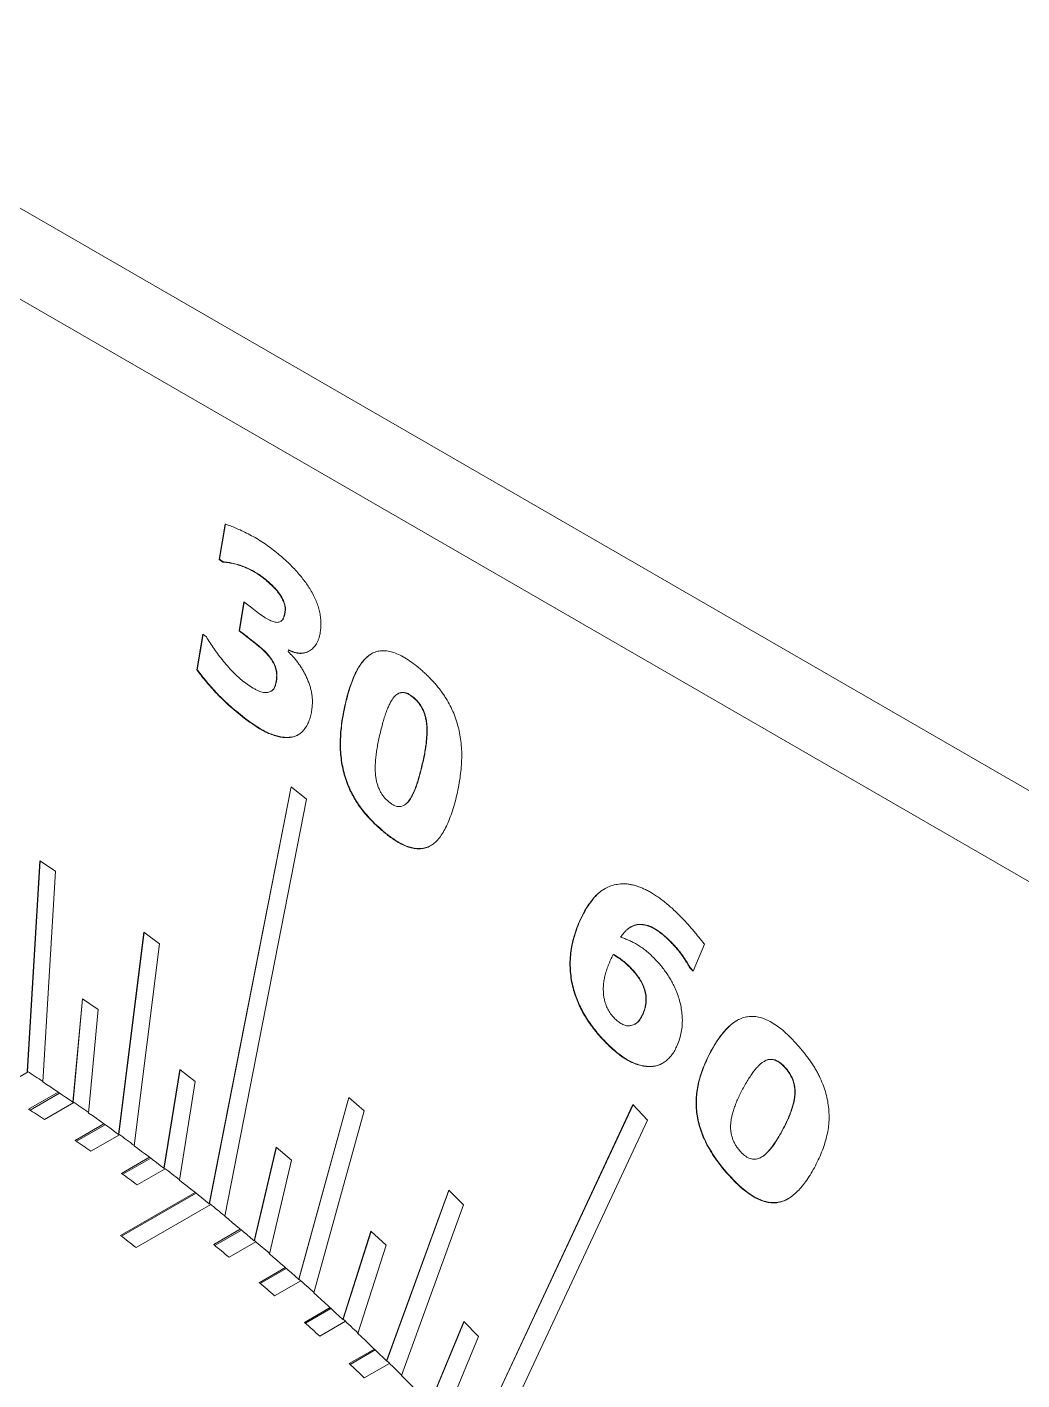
# Model space of a CAD drawing. Header units: inches. Extents: x 0.1 to 10.9, y 0 to 8.5.
# Drawn here: x 9.4786 to 9.8128, y 7.3374 to 7.7921 of the extents above; entities that cross this region are included whole.
import ezdxf

# ---------------------------------------------------------------- set-up
doc = ezdxf.new("R2010")
doc.units = ezdxf.units.IN
doc.header["$MEASUREMENT"] = 0

msp = doc.modelspace()

# ---------------------------------------------------------------- linework, layer by layer
at = {"color": 7, "linetype": 'Continuous', "lineweight": 18}
for p, q in [((9.07121, 7.96501), (9.82958, 7.52721)), ((9.07121, 7.93439), (9.82958, 7.49659)), ((9.54318, 7.61316), (9.5451, 7.62501)), ((9.54329, 7.61322), (9.54521, 7.62507)), ((9.54329, 7.61322), (9.54318, 7.61316)), ((9.54431, 7.61229), (9.54318, 7.61316)), ((9.54442, 7.61235), (9.54329, 7.61322)), ((9.54442, 7.61235), (9.54431, 7.61229)), ((9.55802, 7.607), (9.55792, 7.60694)), ((9.56349, 7.60153), (9.56338, 7.60147)), ((9.54987, 7.58911), (9.55145, 7.59887)), ((9.54998, 7.58917), (9.55153, 7.5988)), ((9.55145, 7.59887), (9.55406, 7.59684)), ((9.56529, 7.59533), (9.56519, 7.59527)), ((9.56379, 7.59231), (9.56392, 7.59239)), ((9.53568, 7.57603), (9.53762, 7.58803)), ((9.53579, 7.57609), (9.53771, 7.58796)), ((9.53762, 7.58803), (9.53883, 7.58709)), ((9.54998, 7.58917), (9.54987, 7.58911)), ((9.55239, 7.58716), (9.54987, 7.58911)), ((9.5525, 7.58722), (9.54998, 7.58917)), ((9.5525, 7.58722), (9.55239, 7.58716)), ((9.56643, 7.58267), (9.56635, 7.58216)), ((9.56654, 7.58273), (9.56643, 7.58267)), ((9.55996, 7.58064), (9.55986, 7.58058)), ((9.53579, 7.57609), (9.53568, 7.57603)), ((9.56242, 7.5725), (9.56231, 7.57244)), ((9.56054, 7.56883), (9.56067, 7.56891)), ((9.60325, 7.56805), (9.60311, 7.56797)), ((9.58573, 7.56527), (9.58563, 7.56521)), ((9.60854, 7.56671), (9.60843, 7.56665)), ((9.55165, 7.55991), (9.55154, 7.55985)), ((9.56699, 7.55339), (9.56689, 7.55333)), ((9.58509, 7.54151), (9.58499, 7.54145)), ((9.61122, 7.54337), (9.61112, 7.54331)), ((9.53978, 7.39659), (9.56727, 7.53675)), ((9.53989, 7.39665), (9.56735, 7.53669)), ((9.56727, 7.53675), (9.57247, 7.53253)), ((9.54498, 7.39237), (9.57247, 7.53253)), ((9.60526, 7.53052), (9.60539, 7.5306)), ((9.59777, 7.52225), (9.59766, 7.52219)), ((9.47859, 7.44101), (9.48285, 7.51188)), ((9.4787, 7.44107), (9.48295, 7.51182)), ((9.48285, 7.51188), (9.48814, 7.50842)), ((9.48389, 7.43754), (9.48814, 7.50842)), ((9.66401, 7.49084), (9.6639, 7.49078)), ((9.50932, 7.4199), (9.51781, 7.48784)), ((9.50943, 7.41996), (9.5179, 7.48778)), ((9.51781, 7.48784), (9.52307, 7.48399)), ((9.6814, 7.48961), (9.68127, 7.48954)), ((9.51458, 7.41605), (9.52307, 7.48399)), ((9.69507, 7.48447), (9.69497, 7.48441)), ((9.70614, 7.48379), (9.70233, 7.47478)), ((9.67555, 7.48041), (9.67545, 7.48035)), ((9.6812, 7.47612), (9.68109, 7.47606)), ((9.70134, 7.47598), (9.70123, 7.47592)), ((9.70233, 7.47478), (9.70123, 7.47592)), ((9.70238, 7.4749), (9.70134, 7.47598)), ((9.6623, 7.46848), (9.66219, 7.46842)), ((9.68594, 7.4691), (9.68583, 7.46904)), ((9.49398, 7.43074), (9.49717, 7.46548)), ((9.49409, 7.4308), (9.49727, 7.46542)), ((9.49717, 7.46548), (9.50245, 7.46183)), ((9.49926, 7.42708), (9.50245, 7.46183)), ((9.6857, 7.46078), (9.68559, 7.46072)), ((9.68278, 7.45696), (9.68291, 7.45703)), ((9.67289, 7.45104), (9.67278, 7.45097)), ((9.70845, 7.44791), (9.70834, 7.44785)), ((9.7263, 7.44449), (9.72617, 7.44441)), ((9.47895, 7.44091), (9.46874, 7.43501)), ((9.4787, 7.44107), (9.47859, 7.44101)), ((9.52459, 7.40852), (9.52989, 7.44172)), ((9.5247, 7.40858), (9.52998, 7.44165)), ((9.52989, 7.44172), (9.53512, 7.43768)), ((9.68747, 7.44273), (9.68736, 7.44267)), ((9.7334, 7.4423), (9.7333, 7.44223)), ((9.52982, 7.40448), (9.53512, 7.43768)), ((9.47912, 7.42839), (9.48902, 7.43411)), ((9.47958, 7.42809), (9.48948, 7.4338)), ((9.49409, 7.4308), (9.49398, 7.43074)), ((9.56984, 7.37116), (9.58667, 7.43233)), ((9.56995, 7.37122), (9.58674, 7.43226)), ((9.58667, 7.43233), (9.59179, 7.42776)), ((9.49432, 7.43064), (9.48441, 7.42491)), ((9.57496, 7.36659), (9.59179, 7.42776)), ((9.62823, 7.31445), (9.68211, 7.42993)), ((9.62834, 7.31452), (9.68216, 7.42987)), ((9.68211, 7.42993), (9.68699, 7.42472)), ((9.70363, 7.42733), (9.70353, 7.42727)), ((9.49476, 7.41789), (9.50439, 7.42345)), ((9.4952, 7.41759), (9.50482, 7.42315)), ((9.63311, 7.30924), (9.68699, 7.42472)), ((9.50968, 7.41978), (9.50004, 7.41421)), ((9.50943, 7.41996), (9.50932, 7.4199)), ((9.73228, 7.42107), (9.73217, 7.42101)), ((9.55487, 7.38413), (9.56226, 7.41564)), ((9.55498, 7.38419), (9.56234, 7.41557)), ((9.56226, 7.41564), (9.56742, 7.41124)), ((9.51036, 7.40679), (9.51973, 7.41221)), ((9.51076, 7.4065), (9.52013, 7.41191)), ((9.52501, 7.40834), (9.51561, 7.40291)), ((9.5247, 7.40858), (9.52459, 7.40852)), ((9.56003, 7.37973), (9.56742, 7.41124)), ((9.72523, 7.41219), (9.72536, 7.41227)), ((9.71406, 7.40665), (9.71395, 7.40659)), ((9.50997, 7.38593), (9.53502, 7.40039)), ((9.51034, 7.38564), (9.53539, 7.4001)), ((9.59937, 7.34374), (9.62027, 7.4011)), ((9.59948, 7.34381), (9.62033, 7.40104)), ((9.62027, 7.4011), (9.62527, 7.3962)), ((9.54028, 7.39633), (9.51519, 7.38185)), ((9.53989, 7.39665), (9.53978, 7.39659)), ((9.60438, 7.33884), (9.62527, 7.3962)), ((9.73045, 7.39699), (9.73035, 7.39693)), ((9.5413, 7.38286), (9.55024, 7.38802)), ((9.54164, 7.38258), (9.55058, 7.38774)), ((9.58468, 7.3577), (9.59412, 7.38736)), ((9.58479, 7.35776), (9.59419, 7.3873)), ((9.59412, 7.38736), (9.59919, 7.38262)), ((9.55547, 7.38378), (9.54649, 7.37859)), ((9.55498, 7.38419), (9.55487, 7.38413)), ((9.58975, 7.35296), (9.59919, 7.38262)), ((9.55662, 7.37005), (9.56537, 7.3751)), ((9.55693, 7.36978), (9.56568, 7.37483)), ((9.57056, 7.37068), (9.56177, 7.3656)), ((9.56995, 7.37122), (9.56984, 7.37116)), ((9.57181, 7.35671), (9.58038, 7.36166)), ((9.57209, 7.35645), (9.58067, 7.3614)), ((9.58553, 7.35706), (9.57691, 7.35208)), ((9.58479, 7.35776), (9.58468, 7.3577)), ((9.61389, 7.32933), (9.62535, 7.35702)), ((9.614, 7.32939), (9.6254, 7.35697)), ((9.62535, 7.35702), (9.63029, 7.35196)), ((9.61884, 7.32427), (9.63029, 7.35196)), ((9.58685, 7.34284), (9.59527, 7.3477)), ((9.58711, 7.34259), (9.59553, 7.34745)), ((9.60037, 7.34293), (9.59189, 7.33804)), ((9.59948, 7.34381), (9.59937, 7.34374))]:
    msp.add_line(p, q, dxfattribs=at)
for centre, radius, start, end in [((9.11022, 6.87243), 0.67759, 56.53134, 57.05615), ((9.10133, 6.85914), 0.69347, 55.51365, 56.51958), ((9.09252, 6.84617), 0.70926, 55.00605, 55.51549), ((9.11651, 6.87142), 0.66461, 56.38836, 56.93429), ((9.08326, 6.83308), 0.72518, 54.0187, 54.99509), ((9.09843, 6.84475), 0.69683, 54.80633, 55.33529), ((9.07411, 6.82035), 0.74097, 53.52524, 54.02042), ((9.06455, 6.80754), 0.75684, 52.56608, 53.51505), ((9.05512, 6.79511), 0.77256, 52.08572, 52.56767), ((9.07961, 6.81857), 0.72907, 53.27201, 53.78526), ((9.04533, 6.78265), 0.78829, 51.15269, 52.07624), ((9.0357, 6.77059), 0.80384, 50.68442, 51.15416), ((9.02575, 6.75854), 0.81935, 49.77558, 50.67564), ((9.0443, 6.78385), 0.76115, 51.78183, 52.28056), ((9.04038, 6.76828), 0.79286, 50.33238, 50.81772), ((9.016, 6.74692), 0.83463, 49.31845, 49.77694), ((9.00597, 6.73534), 0.84983, 48.43192, 49.31033), ((9.0203, 6.74446), 0.82402, 48.92042, 49.39344), ((8.99618, 6.72422), 0.86477, 47.98503, 48.43317), ((8.98615, 6.71317), 0.87957, 47.11905, 47.97754), ((9.00014, 6.7217), 0.85442, 47.54286, 48.0046), ((8.97638, 6.70257), 0.89411, 46.67567, 47.12019), ((8.96647, 6.69214), 0.90838, 45.83439, 46.67464), ((8.98009, 6.70013), 0.88388, 46.19678, 46.6482), ((8.95682, 6.68213), 0.9224, 45.40006, 45.83544), ((8.94709, 6.67233), 0.93609, 44.57554, 45.39912)]:
    msp.add_arc(centre, radius, start, end, dxfattribs=at)
for points, knots in [([(9.5451, 7.62501), (9.54559, 7.62487), (9.54663, 7.62455), (9.54834, 7.62388), (9.55026, 7.62304), (9.55237, 7.62202), (9.5546, 7.62086), (9.55686, 7.61948), (9.55911, 7.61799), (9.56059, 7.61687), (9.56134, 7.6163)], [0, 0, 0, 0, 0.092124, 0.197477, 0.315714, 0.447669, 0.58635, 0.724306, 0.862016, 1, 1, 1, 1]), ([(9.56134, 7.6163), (9.56204, 7.61575), (9.5634, 7.61469), (9.56534, 7.61297), (9.56714, 7.61128), (9.56878, 7.60956), (9.57027, 7.60787), (9.5716, 7.6062), (9.57278, 7.60458), (9.57347, 7.60347), (9.5738, 7.60293)], [0, 0, 0, 0, 0.155461, 0.301278, 0.438322, 0.56668, 0.687129, 0.798612, 0.903179, 1, 1, 1, 1]), ([(9.55792, 7.60694), (9.55742, 7.60731), (9.55641, 7.60806), (9.55482, 7.60902), (9.55315, 7.6099), (9.55142, 7.61065), (9.54964, 7.61129), (9.54785, 7.61179), (9.54607, 7.61213), (9.5449, 7.61224), (9.54431, 7.61229)], [0, 0, 0, 0, 0.107458, 0.220229, 0.339815, 0.466192, 0.596171, 0.728116, 0.86284, 1, 1, 1, 1]), ([(9.55802, 7.607), (9.55753, 7.60737), (9.55651, 7.60812), (9.55493, 7.60908), (9.55326, 7.60996), (9.55152, 7.61071), (9.54974, 7.61135), (9.54796, 7.61185), (9.54617, 7.6122), (9.54501, 7.6123), (9.54442, 7.61235)], [0, 0, 0, 0, 0.107458, 0.220229, 0.339815, 0.466192, 0.596171, 0.728116, 0.86284, 1, 1, 1, 1]), ([(9.56338, 7.60147), (9.56298, 7.60201), (9.56214, 7.60314), (9.5607, 7.60455), (9.55928, 7.60584), (9.55835, 7.6066), (9.55792, 7.60694)], [0, 0, 0, 0, 0.244748, 0.513095, 0.776923, 1, 1, 1, 1]), ([(9.56349, 7.60153), (9.56309, 7.60207), (9.56225, 7.6032), (9.5608, 7.60461), (9.55939, 7.6059), (9.55845, 7.60666), (9.55802, 7.607)], [0, 0, 0, 0, 0.244748, 0.513095, 0.776923, 1, 1, 1, 1]), ([(9.56519, 7.59527), (9.56522, 7.59554), (9.56529, 7.59606), (9.56528, 7.59687), (9.56516, 7.59768), (9.56485, 7.59873), (9.5643, 7.60004), (9.56369, 7.60099), (9.56338, 7.60147)], [0, 0, 0, 0, 0.148958, 0.284683, 0.410499, 0.529634, 0.762894, 1, 1, 1, 1]), ([(9.56529, 7.59533), (9.56533, 7.5956), (9.56539, 7.59612), (9.56539, 7.59693), (9.56526, 7.59774), (9.56496, 7.59879), (9.56441, 7.6001), (9.5638, 7.60105), (9.56349, 7.60153)], [0, 0, 0, 0, 0.148958, 0.284683, 0.410499, 0.529634, 0.762894, 1, 1, 1, 1]), ([(9.5738, 7.60293), (9.57415, 7.60232), (9.57484, 7.60111), (9.57571, 7.59926), (9.57638, 7.59744), (9.57688, 7.59565), (9.57721, 7.59387), (9.57735, 7.59211), (9.57733, 7.59036), (9.57719, 7.58925), (9.57711, 7.58868)], [0, 0, 0, 0, 0.12878, 0.251797, 0.371371, 0.489433, 0.609262, 0.732739, 0.862761, 1, 1, 1, 1]), ([(9.55406, 7.59684), (9.55482, 7.59626), (9.55624, 7.59518), (9.55797, 7.59395), (9.55923, 7.59316), (9.56008, 7.5927), (9.56088, 7.59236), (9.56138, 7.59222), (9.56162, 7.59215)], [0, 0, 0, 0, 0.301864, 0.565976, 0.685695, 0.797168, 0.902589, 1, 1, 1, 1]), ([(9.56162, 7.59215), (9.56185, 7.5921), (9.56231, 7.592), (9.56294, 7.592), (9.56348, 7.59215), (9.56397, 7.59239), (9.5644, 7.59281), (9.56472, 7.59346), (9.56501, 7.59427), (9.56512, 7.59493), (9.56519, 7.59527)], [0, 0, 0, 0, 0.119728, 0.234641, 0.342576, 0.449197, 0.561919, 0.68911, 0.835371, 1, 1, 1, 1]), ([(9.56388, 7.59241), (9.56409, 7.59255), (9.5646, 7.59289), (9.56502, 7.59397), (9.5652, 7.59488), (9.56529, 7.59533)], [0, 0, 0, 0, 0.249274, 0.624586, 1, 1, 1, 1]), ([(9.53883, 7.58709), (9.53923, 7.58642), (9.54007, 7.58505), (9.54145, 7.58301), (9.54298, 7.58095), (9.5446, 7.57887), (9.54628, 7.57691), (9.54793, 7.57512), (9.54954, 7.57358), (9.5506, 7.5727), (9.55112, 7.57228)], [0, 0, 0, 0, 0.117467, 0.24042, 0.370027, 0.506558, 0.642355, 0.769061, 0.888264, 1, 1, 1, 1]), ([(9.55986, 7.58058), (9.55961, 7.58088), (9.5591, 7.5815), (9.55825, 7.58235), (9.55732, 7.58322), (9.55599, 7.58431), (9.55434, 7.58564), (9.55302, 7.58666), (9.55239, 7.58716)], [0, 0, 0, 0, 0.109429, 0.225409, 0.349841, 0.484296, 0.751529, 1, 1, 1, 1]), ([(9.55996, 7.58064), (9.55972, 7.58094), (9.5592, 7.58156), (9.55835, 7.58241), (9.55743, 7.58328), (9.55609, 7.58438), (9.55444, 7.5857), (9.55313, 7.58672), (9.5525, 7.58722)], [0, 0, 0, 0, 0.109429, 0.225409, 0.349841, 0.484296, 0.751529, 1, 1, 1, 1]), ([(9.57711, 7.58868), (9.57704, 7.58831), (9.57691, 7.58758), (9.57662, 7.58657), (9.57627, 7.58565), (9.57583, 7.58482), (9.57534, 7.58407), (9.57477, 7.58342), (9.57414, 7.58284), (9.57344, 7.58237), (9.57269, 7.582), (9.5719, 7.58173), (9.57108, 7.58159), (9.57021, 7.58157), (9.56932, 7.58166), (9.56839, 7.58187), (9.56742, 7.58221), (9.56677, 7.58252), (9.56643, 7.58267)], [0, 0, 0, 0, 0.066837, 0.131449, 0.195604, 0.259091, 0.32202, 0.385093, 0.448339, 0.512536, 0.576258, 0.638084, 0.699007, 0.758122, 0.817679, 0.877937, 0.938038, 1, 1, 1, 1]), ([(9.56635, 7.58216), (9.56688, 7.58162), (9.56798, 7.58051), (9.56928, 7.57889), (9.57032, 7.57746), (9.57105, 7.5763), (9.57175, 7.57509), (9.57216, 7.57425), (9.57236, 7.57382)], [0, 0, 0, 0, 0.22656, 0.473538, 0.602768, 0.732503, 0.864845, 1, 1, 1, 1]), ([(9.57348, 7.58248), (9.57331, 7.58237), (9.57275, 7.58197), (9.57159, 7.58167), (9.57001, 7.58161), (9.56831, 7.58193), (9.56713, 7.58246), (9.56654, 7.58273)], [0, 0, 0, 0, 0.092336, 0.319262, 0.546165, 0.773036, 1, 1, 1, 1]), ([(9.58563, 7.56521), (9.5859, 7.56629), (9.58644, 7.56838), (9.58738, 7.57126), (9.58837, 7.57383), (9.58946, 7.57605), (9.59061, 7.57798), (9.59191, 7.57954), (9.59327, 7.58083), (9.5943, 7.58142), (9.59481, 7.58171)], [0, 0, 0, 0, 0.15669, 0.302506, 0.43871, 0.56478, 0.68278, 0.794121, 0.899559, 1, 1, 1, 1]), ([(9.58573, 7.56527), (9.58607, 7.56656), (9.58673, 7.56913), (9.58799, 7.57276), (9.58931, 7.57566), (9.59061, 7.57788), (9.59187, 7.57943), (9.5931, 7.58068), (9.59402, 7.58122), (9.5944, 7.58145)], [0, 0, 0, 0, 0.193452, 0.386913, 0.580331, 0.694347, 0.808334, 0.922359, 1, 1, 1, 1]), ([(9.59481, 7.58171), (9.59532, 7.58193), (9.59634, 7.58236), (9.59808, 7.58254), (9.5999, 7.58241), (9.60186, 7.58188), (9.60392, 7.58103), (9.6061, 7.57977), (9.60841, 7.57819), (9.60996, 7.5769), (9.61076, 7.57623)], [0, 0, 0, 0, 0.1201, 0.237386, 0.353664, 0.471246, 0.592644, 0.720301, 0.855357, 1, 1, 1, 1]), ([(9.56231, 7.57244), (9.56236, 7.57282), (9.56246, 7.57354), (9.56246, 7.57467), (9.5623, 7.57577), (9.56201, 7.57682), (9.56161, 7.57783), (9.56111, 7.57879), (9.56053, 7.57972), (9.56008, 7.58029), (9.55986, 7.58058)], [0, 0, 0, 0, 0.158278, 0.30007, 0.428538, 0.545602, 0.658987, 0.771658, 0.88416, 1, 1, 1, 1]), ([(9.56242, 7.5725), (9.56247, 7.57288), (9.56257, 7.5736), (9.56256, 7.57474), (9.56241, 7.57583), (9.56212, 7.57688), (9.56171, 7.57789), (9.56122, 7.57885), (9.56063, 7.57978), (9.56019, 7.58035), (9.55996, 7.58064)], [0, 0, 0, 0, 0.158278, 0.30007, 0.428538, 0.545602, 0.658987, 0.771658, 0.88416, 1, 1, 1, 1]), ([(9.61076, 7.57623), (9.61118, 7.57586), (9.61201, 7.57514), (9.6132, 7.57402), (9.61433, 7.57287), (9.61539, 7.57173), (9.61639, 7.57057), (9.61732, 7.5694), (9.61819, 7.56822), (9.61925, 7.56664), (9.62044, 7.56461), (9.62168, 7.56209), (9.6227, 7.55948), (9.62319, 7.55773), (9.62344, 7.55685)], [0, 0, 0, 0, 0.075707, 0.148583, 0.218433, 0.28559, 0.350473, 0.413308, 0.473839, 0.532865, 0.648398, 0.763403, 0.87977, 1, 1, 1, 1]), ([(9.55154, 7.55985), (9.55063, 7.56057), (9.54886, 7.56196), (9.54635, 7.56414), (9.54405, 7.56627), (9.54198, 7.56841), (9.54012, 7.57046), (9.53846, 7.57242), (9.53698, 7.57424), (9.5361, 7.57545), (9.53568, 7.57603)], [0, 0, 0, 0, 0.162856, 0.31361, 0.454039, 0.583567, 0.70277, 0.811781, 0.910831, 1, 1, 1, 1]), ([(9.55165, 7.55991), (9.55073, 7.56063), (9.54897, 7.56202), (9.54645, 7.5642), (9.54415, 7.56633), (9.54209, 7.56847), (9.54023, 7.57052), (9.53857, 7.57248), (9.53709, 7.5743), (9.53621, 7.57551), (9.53579, 7.57609)], [0, 0, 0, 0, 0.162856, 0.31361, 0.454039, 0.583567, 0.70277, 0.811781, 0.910831, 1, 1, 1, 1]), ([(9.55112, 7.57228), (9.55175, 7.57181), (9.55306, 7.57085), (9.55472, 7.56979), (9.55609, 7.56904), (9.55708, 7.56866), (9.55801, 7.56841), (9.55857, 7.5684), (9.55885, 7.56839)], [0, 0, 0, 0, 0.241456, 0.5027721, 0.6346996, 0.7614454, 0.881975, 1, 1, 1, 1]), ([(9.55885, 7.56839), (9.55926, 7.56844), (9.56007, 7.56853), (9.56093, 7.56904), (9.56149, 7.56969), (9.56182, 7.57042), (9.56213, 7.57133), (9.56225, 7.57205), (9.56231, 7.57244)], [0, 0, 0, 0, 0.2185482, 0.43259, 0.5494168, 0.6806477, 0.8300751, 1, 1, 1, 1]), ([(9.56064, 7.56893), (9.56072, 7.56897), (9.56112, 7.56914), (9.56167, 7.56981), (9.56215, 7.57102), (9.56233, 7.57201), (9.56242, 7.5725)], [0, 0, 0, 0, 0.077168, 0.351988, 0.676027, 1, 1, 1, 1]), ([(9.57236, 7.57382), (9.57256, 7.57337), (9.57295, 7.57247), (9.57346, 7.5711), (9.57387, 7.56973), (9.5742, 7.56833), (9.57442, 7.56689), (9.57448, 7.56538), (9.57442, 7.56379), (9.57427, 7.56275), (9.57419, 7.56221)], [0, 0, 0, 0, 0.109528, 0.219835, 0.329845, 0.441971, 0.560716, 0.691842, 0.838165, 1, 1, 1, 1]), ([(9.60843, 7.56665), (9.60813, 7.5669), (9.60754, 7.56737), (9.60665, 7.56791), (9.60581, 7.56825), (9.60499, 7.56843), (9.60422, 7.5684), (9.60348, 7.56819), (9.60279, 7.56779), (9.60212, 7.56722), (9.60148, 7.56645), (9.60087, 7.56544), (9.60025, 7.56425), (9.59963, 7.56285), (9.59904, 7.56121), (9.59844, 7.55938), (9.59785, 7.55733), (9.59749, 7.55587), (9.5973, 7.55511)], [0, 0, 0, 0, 0.043793, 0.084978, 0.125106, 0.164641, 0.206135, 0.248698, 0.294649, 0.344385, 0.399557, 0.461914, 0.531829, 0.609483, 0.695141, 0.788801, 0.890395, 1, 1, 1, 1]), ([(9.60854, 7.56671), (9.6081, 7.56706), (9.60724, 7.56775), (9.6059, 7.56836), (9.60466, 7.56853), (9.60377, 7.56837), (9.60337, 7.56808), (9.60326, 7.568)], [0, 0, 0, 0, 0.228592, 0.456984, 0.685249, 0.913844, 1, 1, 1, 1]), ([(9.58499, 7.54145), (9.58477, 7.54236), (9.58433, 7.54422), (9.58395, 7.54701), (9.58377, 7.54987), (9.58379, 7.5528), (9.58399, 7.5558), (9.58436, 7.55889), (9.58491, 7.56205), (9.58539, 7.56413), (9.58563, 7.56521)], [0, 0, 0, 0, 0.100611, 0.206787, 0.319064, 0.438911, 0.567027, 0.702841, 0.847287, 1, 1, 1, 1]), ([(9.58509, 7.54151), (9.58488, 7.54242), (9.58444, 7.54428), (9.58406, 7.54707), (9.58387, 7.54993), (9.58389, 7.55286), (9.5841, 7.55586), (9.58447, 7.55895), (9.58502, 7.56211), (9.58549, 7.5642), (9.58573, 7.56527)], [0, 0, 0, 0, 0.100611, 0.206787, 0.319064, 0.438911, 0.567027, 0.702841, 0.847287, 1, 1, 1, 1]), ([(9.61112, 7.54331), (9.61129, 7.54407), (9.61164, 7.54554), (9.61209, 7.54768), (9.61241, 7.54973), (9.61269, 7.55163), (9.61284, 7.55342), (9.61293, 7.55507), (9.61291, 7.5566), (9.6128, 7.55802), (9.61258, 7.55935), (9.6123, 7.5606), (9.6119, 7.56179), (9.6114, 7.56291), (9.6108, 7.56396), (9.6101, 7.56494), (9.60931, 7.56585), (9.60873, 7.56638), (9.60843, 7.56665)], [0, 0, 0, 0, 0.109361, 0.210572, 0.30351, 0.389018, 0.466511, 0.536266, 0.598478, 0.653986, 0.703759, 0.750188, 0.793365, 0.834092, 0.874559, 0.914476, 0.956093, 1, 1, 1, 1]), ([(9.61122, 7.54337), (9.6114, 7.54413), (9.61174, 7.5456), (9.61219, 7.54775), (9.61252, 7.54979), (9.6128, 7.55169), (9.61295, 7.55348), (9.61303, 7.55513), (9.61301, 7.55666), (9.61291, 7.55808), (9.61269, 7.55941), (9.61241, 7.56066), (9.61201, 7.56185), (9.6115, 7.56297), (9.61091, 7.56402), (9.61021, 7.565), (9.60941, 7.56592), (9.60883, 7.56644), (9.60854, 7.56671)], [0, 0, 0, 0, 0.109361, 0.210572, 0.30351, 0.389018, 0.466511, 0.536266, 0.598478, 0.653986, 0.703759, 0.750188, 0.793365, 0.834092, 0.874559, 0.914476, 0.956093, 1, 1, 1, 1]), ([(9.56689, 7.55333), (9.56638, 7.5533), (9.56537, 7.55324), (9.56374, 7.55342), (9.56202, 7.55384), (9.5602, 7.55447), (9.55825, 7.55538), (9.55615, 7.55657), (9.55389, 7.55808), (9.55234, 7.55924), (9.55154, 7.55985)], [0, 0, 0, 0, 0.108563, 0.219516, 0.332198, 0.448465, 0.571066, 0.703038, 0.846008, 1, 1, 1, 1]), ([(9.56699, 7.55339), (9.56649, 7.55336), (9.56548, 7.5533), (9.56385, 7.55349), (9.56212, 7.5539), (9.5603, 7.55453), (9.55835, 7.55544), (9.55626, 7.55663), (9.554, 7.55814), (9.55245, 7.5593), (9.55165, 7.55991)], [0, 0, 0, 0, 0.108563, 0.219516, 0.332198, 0.448465, 0.571066, 0.703038, 0.846008, 1, 1, 1, 1]), ([(9.57419, 7.56221), (9.57407, 7.56158), (9.57384, 7.56036), (9.57329, 7.55871), (9.57261, 7.55724), (9.57177, 7.55597), (9.57079, 7.55492), (9.56965, 7.55411), (9.56835, 7.55356), (9.56738, 7.55341), (9.56689, 7.55333)], [0, 0, 0, 0, 0.131029, 0.25822, 0.383416, 0.508138, 0.630796, 0.752383, 0.874671, 1, 1, 1, 1]), ([(9.56979, 7.5543), (9.56943, 7.5541), (9.56858, 7.55362), (9.56757, 7.55347), (9.56699, 7.55339)], [0, 0, 0, 0, 0.426701, 1, 1, 1, 1]), ([(9.5973, 7.55511), (9.59713, 7.55437), (9.59679, 7.55292), (9.59636, 7.55079), (9.59602, 7.54878), (9.59578, 7.54688), (9.59561, 7.5451), (9.59555, 7.54343), (9.59556, 7.54189), (9.59567, 7.54045), (9.59588, 7.5391), (9.59617, 7.53784), (9.59657, 7.53664), (9.59707, 7.53551), (9.59765, 7.53445), (9.59835, 7.53348), (9.59912, 7.53257), (9.59969, 7.53205), (9.59999, 7.53178)], [0, 0, 0, 0, 0.107642, 0.208086, 0.300329, 0.385467, 0.462703, 0.53315, 0.596054, 0.652727, 0.703633, 0.750206, 0.793965, 0.83564, 0.875539, 0.915579, 0.956432, 1, 1, 1, 1]), ([(9.62344, 7.55685), (9.62365, 7.55595), (9.62409, 7.55409), (9.62445, 7.55133), (9.62464, 7.54849), (9.62462, 7.54559), (9.62443, 7.54261), (9.62405, 7.53956), (9.62352, 7.5364), (9.62304, 7.53433), (9.62279, 7.53326)], [0, 0, 0, 0, 0.100713, 0.20707, 0.319156, 0.438864, 0.566369, 0.701671, 0.846571, 1, 1, 1, 1]), ([(9.59766, 7.52219), (9.59685, 7.52291), (9.5953, 7.52429), (9.59312, 7.52656), (9.59118, 7.52889), (9.58946, 7.53128), (9.58799, 7.53374), (9.58676, 7.53626), (9.58571, 7.53885), (9.58523, 7.54058), (9.58499, 7.54145)], [0, 0, 0, 0, 0.1462649, 0.2824103, 0.4107863, 0.532073, 0.6495813, 0.7647527, 0.8810281, 1, 1, 1, 1]), ([(9.59777, 7.52225), (9.59696, 7.52297), (9.5954, 7.52435), (9.59322, 7.52662), (9.59128, 7.52895), (9.58957, 7.53134), (9.5881, 7.5338), (9.58686, 7.53633), (9.58582, 7.53891), (9.58534, 7.54064), (9.58509, 7.54151)], [0, 0, 0, 0, 0.1462649, 0.2824103, 0.4107863, 0.532073, 0.6495813, 0.7647527, 0.8810281, 1, 1, 1, 1]), ([(9.59999, 7.53178), (9.60028, 7.53154), (9.60086, 7.53106), (9.60174, 7.53055), (9.60259, 7.53021), (9.60339, 7.53007), (9.60417, 7.5301), (9.60491, 7.53031), (9.60561, 7.53071), (9.60629, 7.53131), (9.60694, 7.53209), (9.60756, 7.53309), (9.60819, 7.53428), (9.60881, 7.53568), (9.6094, 7.53729), (9.60998, 7.53912), (9.61058, 7.54112), (9.61093, 7.54256), (9.61112, 7.54331)], [0, 0, 0, 0, 0.042928, 0.084211, 0.123952, 0.163902, 0.205065, 0.248434, 0.295209, 0.346162, 0.402582, 0.465337, 0.535645, 0.613502, 0.698446, 0.791252, 0.891677, 1, 1, 1, 1]), ([(9.60535, 7.53063), (9.60564, 7.53081), (9.60634, 7.53123), (9.60718, 7.53233), (9.60824, 7.53413), (9.60931, 7.53667), (9.61035, 7.53994), (9.61093, 7.54223), (9.61122, 7.54337)], [0, 0, 0, 0, 0.0816992, 0.1964599, 0.3112654, 0.5407969, 0.7704017, 1, 1, 1, 1]), ([(9.62279, 7.53326), (9.62252, 7.53221), (9.62199, 7.53016), (9.62107, 7.5273), (9.62006, 7.52472), (9.61897, 7.52242), (9.61779, 7.52045), (9.61654, 7.5188), (9.61518, 7.51753), (9.61417, 7.51694), (9.61368, 7.51665)], [0, 0, 0, 0, 0.152494, 0.297097, 0.433648, 0.563616, 0.68503, 0.797418, 0.902075, 1, 1, 1, 1]), ([(9.61368, 7.51665), (9.61316, 7.51644), (9.61214, 7.51603), (9.61043, 7.51583), (9.60862, 7.51596), (9.60702, 7.51636), (9.6057, 7.51684), (9.60466, 7.51733), (9.60358, 7.51788), (9.60247, 7.51856), (9.60132, 7.51931), (9.60013, 7.52019), (9.5989, 7.52113), (9.59808, 7.52183), (9.59766, 7.52219)], [0, 0, 0, 0, 0.118848, 0.234614, 0.349301, 0.46556, 0.524836, 0.585952, 0.648676, 0.713793, 0.781534, 0.851548, 0.924453, 1, 1, 1, 1]), ([(9.61378, 7.51671), (9.61327, 7.51651), (9.61224, 7.5161), (9.61053, 7.5159), (9.60872, 7.51602), (9.60713, 7.51642), (9.6058, 7.5169), (9.60476, 7.51739), (9.60369, 7.51794), (9.60257, 7.51862), (9.60142, 7.51938), (9.60023, 7.52026), (9.59901, 7.52119), (9.59818, 7.5219), (9.59777, 7.52225)], [0, 0, 0, 0, 0.118848, 0.234614, 0.349301, 0.46556, 0.524836, 0.585952, 0.648676, 0.713793, 0.781534, 0.851548, 0.924453, 1, 1, 1, 1]), ([(9.6639, 7.49078), (9.66433, 7.49174), (9.66516, 7.49361), (9.66656, 7.49613), (9.66807, 7.4983), (9.66964, 7.50018), (9.67136, 7.50169), (9.67323, 7.50284), (9.67524, 7.50366), (9.67671, 7.50391), (9.67744, 7.50404)], [0, 0, 0, 0, 0.146044, 0.28469, 0.415223, 0.539166, 0.657868, 0.773897, 0.887115, 1, 1, 1, 1]), ([(9.67744, 7.50404), (9.6778, 7.50407), (9.67852, 7.50414), (9.67964, 7.50413), (9.68079, 7.50401), (9.68198, 7.50378), (9.6832, 7.50346), (9.68445, 7.50302), (9.68573, 7.50249), (9.68705, 7.50185), (9.68839, 7.50112), (9.68977, 7.50024), (9.69117, 7.49928), (9.6926, 7.49818), (9.69406, 7.49698), (9.69555, 7.49565), (9.69707, 7.49422), (9.69808, 7.4932), (9.69859, 7.49268)], [0, 0, 0, 0, 0.057094, 0.113471, 0.17022, 0.227146, 0.284479, 0.342445, 0.401262, 0.461139, 0.522275, 0.584893, 0.648702, 0.714957, 0.782856, 0.852585, 0.925222, 1, 1, 1, 1]), ([(9.66401, 7.49084), (9.66441, 7.49176), (9.66523, 7.4936), (9.66664, 7.49616), (9.66825, 7.49848), (9.66992, 7.50041), (9.67144, 7.50173), (9.67241, 7.50228), (9.67277, 7.50248)], [0, 0, 0, 0, 0.1902981, 0.380593, 0.5708854, 0.7611663, 0.9106899, 1, 1, 1, 1]), ([(9.66219, 7.46842), (9.66196, 7.46932), (9.66149, 7.47116), (9.66111, 7.4739), (9.66094, 7.47666), (9.66102, 7.47946), (9.66136, 7.48227), (9.66194, 7.48512), (9.66278, 7.488), (9.66352, 7.48983), (9.6639, 7.49078)], [0, 0, 0, 0, 0.1018, 0.207652, 0.318612, 0.436405, 0.562699, 0.697978, 0.843672, 1, 1, 1, 1]), ([(9.6623, 7.46848), (9.66206, 7.46938), (9.66159, 7.47122), (9.66122, 7.47396), (9.66105, 7.47672), (9.66113, 7.47952), (9.66146, 7.48234), (9.66205, 7.48518), (9.66289, 7.48806), (9.66363, 7.48989), (9.66401, 7.49084)], [0, 0, 0, 0, 0.1018, 0.207652, 0.318612, 0.436405, 0.562699, 0.697978, 0.843672, 1, 1, 1, 1]), ([(9.69497, 7.48441), (9.69452, 7.48487), (9.69364, 7.48576), (9.6923, 7.48692), (9.69101, 7.48795), (9.68975, 7.48878), (9.68853, 7.48945), (9.68735, 7.48995), (9.68621, 7.49026), (9.68511, 7.49043), (9.68405, 7.49043), (9.68305, 7.49026), (9.68208, 7.48996), (9.68117, 7.48951), (9.6803, 7.48889), (9.67948, 7.48813), (9.6787, 7.48724), (9.67824, 7.48654), (9.67801, 7.48617)], [0, 0, 0, 0, 0.070742, 0.138056, 0.202156, 0.263377, 0.322392, 0.380361, 0.437597, 0.495057, 0.552412, 0.610761, 0.670377, 0.730632, 0.794196, 0.859661, 0.928098, 1, 1, 1, 1]), ([(9.69507, 7.48447), (9.69436, 7.48519), (9.69292, 7.48661), (9.69065, 7.48838), (9.68835, 7.48972), (9.6861, 7.49045), (9.68402, 7.49053), (9.68245, 7.4902), (9.68168, 7.48971), (9.68142, 7.48955)], [0, 0, 0, 0, 0.154603, 0.309217, 0.463761, 0.618206, 0.772684, 0.924491, 1, 1, 1, 1]), ([(9.69859, 7.49268), (9.69932, 7.49191), (9.70085, 7.49029), (9.70267, 7.48811), (9.70408, 7.48639), (9.70496, 7.48531), (9.70563, 7.48448), (9.70599, 7.48399), (9.70614, 7.48379)], [0, 0, 0, 0, 0.277862, 0.582883, 0.727798, 0.846894, 0.936834, 1, 1, 1, 1]), ([(9.67801, 7.48617), (9.67848, 7.48602), (9.67941, 7.48571), (9.68082, 7.48512), (9.68224, 7.48444), (9.68366, 7.48366), (9.68508, 7.48274), (9.68651, 7.48168), (9.68794, 7.48044), (9.68887, 7.47951), (9.68935, 7.47903)], [0, 0, 0, 0, 0.124346, 0.248363, 0.370669, 0.493505, 0.617435, 0.741582, 0.869105, 1, 1, 1, 1]), ([(9.70123, 7.47592), (9.70111, 7.47614), (9.70084, 7.47665), (9.70033, 7.47748), (9.6997, 7.47846), (9.69896, 7.47959), (9.6981, 7.48079), (9.69714, 7.48201), (9.69609, 7.48323), (9.69535, 7.48401), (9.69497, 7.48441)], [0, 0, 0, 0, 0.071115, 0.161684, 0.270081, 0.397348, 0.537524, 0.68389, 0.838412, 1, 1, 1, 1]), ([(9.70134, 7.47598), (9.70122, 7.4762), (9.70094, 7.47671), (9.70044, 7.47754), (9.6998, 7.47852), (9.69906, 7.47965), (9.69821, 7.48085), (9.69724, 7.48207), (9.6962, 7.4833), (9.69545, 7.48408), (9.69507, 7.48447)], [0, 0, 0, 0, 0.071115, 0.161684, 0.270081, 0.397348, 0.537524, 0.68389, 0.838412, 1, 1, 1, 1]), ([(9.67422, 7.47759), (9.67397, 7.47698), (9.67349, 7.47582), (9.67295, 7.47403), (9.67252, 7.47235), (9.67228, 7.47071), (9.67217, 7.46917), (9.67219, 7.4677), (9.6723, 7.46632), (9.67251, 7.46541), (9.67261, 7.46497)], [0, 0, 0, 0, 0.173303, 0.33145, 0.473792, 0.602297, 0.717394, 0.820874, 0.91459, 1, 1, 1, 1]), ([(9.67545, 7.48035), (9.67539, 7.48021), (9.67524, 7.47987), (9.67497, 7.47929), (9.67461, 7.47852), (9.67436, 7.47792), (9.67422, 7.47759)], [0, 0, 0, 0, 0.146625, 0.3641869, 0.6484614, 1, 1, 1, 1]), ([(9.68109, 7.47606), (9.68065, 7.47649), (9.67975, 7.47738), (9.67831, 7.47851), (9.67687, 7.47951), (9.67591, 7.48008), (9.67545, 7.48035)], [0, 0, 0, 0, 0.243617, 0.500309, 0.75715, 1, 1, 1, 1]), ([(9.6812, 7.47612), (9.68076, 7.47655), (9.67985, 7.47745), (9.67842, 7.47857), (9.67698, 7.47958), (9.67602, 7.48014), (9.67555, 7.48041)], [0, 0, 0, 0, 0.243617, 0.500309, 0.75715, 1, 1, 1, 1]), ([(9.68935, 7.47903), (9.68976, 7.4786), (9.69056, 7.47776), (9.69169, 7.47642), (9.69276, 7.47505), (9.69375, 7.47364), (9.69467, 7.47219), (9.6955, 7.47069), (9.69626, 7.46914), (9.69669, 7.46808), (9.69691, 7.46755)], [0, 0, 0, 0, 0.1331408, 0.2613679, 0.3862816, 0.5091869, 0.6309479, 0.7517242, 0.8748597, 1, 1, 1, 1]), ([(9.68583, 7.46904), (9.68571, 7.46936), (9.68547, 7.46999), (9.68502, 7.47094), (9.68448, 7.47186), (9.68366, 7.47305), (9.68255, 7.4745), (9.68158, 7.47554), (9.68109, 7.47606)], [0, 0, 0, 0, 0.120702, 0.241019, 0.361517, 0.486614, 0.741488, 1, 1, 1, 1]), ([(9.68594, 7.4691), (9.68582, 7.46942), (9.68558, 7.47006), (9.68512, 7.471), (9.68459, 7.47192), (9.68377, 7.47311), (9.68266, 7.47456), (9.68169, 7.4756), (9.6812, 7.47612)], [0, 0, 0, 0, 0.120702, 0.241019, 0.361517, 0.486614, 0.741488, 1, 1, 1, 1]), ([(9.67278, 7.45097), (9.67216, 7.45164), (9.67094, 7.45294), (9.66921, 7.45502), (9.66763, 7.45716), (9.66619, 7.45933), (9.66492, 7.46156), (9.66383, 7.46383), (9.66288, 7.46612), (9.66242, 7.46765), (9.66219, 7.46842)], [0, 0, 0, 0, 0.136465, 0.26811, 0.395692, 0.519544, 0.641274, 0.760946, 0.88001, 1, 1, 1, 1]), ([(9.67289, 7.45104), (9.67227, 7.4517), (9.67104, 7.453), (9.66931, 7.45508), (9.66774, 7.45722), (9.6663, 7.45939), (9.66502, 7.46162), (9.66393, 7.46389), (9.66299, 7.46618), (9.66253, 7.46771), (9.6623, 7.46848)], [0, 0, 0, 0, 0.136465, 0.26811, 0.395692, 0.519544, 0.641274, 0.760946, 0.88001, 1, 1, 1, 1]), ([(9.68559, 7.46072), (9.68573, 7.46109), (9.68601, 7.46179), (9.6863, 7.46288), (9.68649, 7.46394), (9.68654, 7.46499), (9.6865, 7.46602), (9.68638, 7.46703), (9.68616, 7.46804), (9.68594, 7.46871), (9.68583, 7.46904)], [0, 0, 0, 0, 0.164724, 0.314318, 0.449732, 0.572157, 0.686186, 0.794426, 0.898597, 1, 1, 1, 1]), ([(9.6857, 7.46078), (9.68584, 7.46115), (9.68611, 7.46185), (9.68641, 7.46295), (9.6866, 7.464), (9.68665, 7.46505), (9.6866, 7.46608), (9.68648, 7.46709), (9.68626, 7.4681), (9.68605, 7.46877), (9.68594, 7.4691)], [0, 0, 0, 0, 0.164724, 0.314318, 0.449732, 0.572157, 0.686186, 0.794426, 0.898597, 1, 1, 1, 1]), ([(9.69691, 7.46755), (9.69717, 7.46683), (9.69769, 7.46539), (9.69823, 7.46319), (9.69858, 7.46098), (9.69876, 7.45873), (9.69872, 7.45646), (9.6984, 7.4542), (9.69783, 7.45194), (9.69727, 7.45052), (9.69698, 7.44978)], [0, 0, 0, 0, 0.104535, 0.211235, 0.322472, 0.439225, 0.563388, 0.696828, 0.841919, 1, 1, 1, 1]), ([(9.67261, 7.46497), (9.67268, 7.46468), (9.67282, 7.4641), (9.67312, 7.46324), (9.67349, 7.46241), (9.67405, 7.46133), (9.67491, 7.46006), (9.6757, 7.45917), (9.6761, 7.45873)], [0, 0, 0, 0, 0.131633, 0.256908, 0.380672, 0.502644, 0.747635, 1, 1, 1, 1]), ([(9.6761, 7.45873), (9.67645, 7.4584), (9.67719, 7.45771), (9.67821, 7.45709), (9.67906, 7.45668), (9.67971, 7.45647), (9.68035, 7.45635), (9.68074, 7.45637), (9.68094, 7.45638)], [0, 0, 0, 0, 0.2163682, 0.4658779, 0.6004854, 0.7310916, 0.8642086, 1, 1, 1, 1]), ([(9.68094, 7.45638), (9.68138, 7.45646), (9.68229, 7.45663), (9.68327, 7.45723), (9.68402, 7.45793), (9.68457, 7.45867), (9.6851, 7.45962), (9.68542, 7.46034), (9.68559, 7.46072)], [0, 0, 0, 0, 0.201261, 0.416855, 0.536666, 0.673495, 0.827868, 1, 1, 1, 1]), ([(9.68288, 7.45706), (9.68302, 7.45713), (9.68352, 7.45737), (9.68426, 7.45812), (9.68504, 7.45932), (9.68548, 7.46029), (9.6857, 7.46078)], [0, 0, 0, 0, 0.104839, 0.371499, 0.685711, 1, 1, 1, 1]), ([(9.70834, 7.44785), (9.70882, 7.44871), (9.70976, 7.45039), (9.71128, 7.45262), (9.71279, 7.45457), (9.71434, 7.4562), (9.71594, 7.45751), (9.7176, 7.45851), (9.71931, 7.45921), (9.72053, 7.45942), (9.72113, 7.45952)], [0, 0, 0, 0, 0.156287, 0.302316, 0.437932, 0.564071, 0.681994, 0.793812, 0.89936, 1, 1, 1, 1]), ([(9.70845, 7.44791), (9.70903, 7.44894), (9.71019, 7.451), (9.71218, 7.4538), (9.7141, 7.45594), (9.71577, 7.45737), (9.71672, 7.45793), (9.71712, 7.45817)], [0, 0, 0, 0, 0.2487008, 0.4974181, 0.7460744, 0.8926468, 1, 1, 1, 1]), ([(9.72113, 7.45952), (9.72172, 7.45955), (9.72291, 7.45961), (9.72481, 7.45927), (9.72677, 7.4586), (9.72879, 7.45756), (9.73087, 7.45618), (9.73303, 7.45444), (9.73525, 7.45234), (9.73671, 7.45074), (9.73746, 7.44992)], [0, 0, 0, 0, 0.119351, 0.236617, 0.352025, 0.469667, 0.591109, 0.718939, 0.855068, 1, 1, 1, 1]), ([(9.68736, 7.44267), (9.68681, 7.44271), (9.68572, 7.44281), (9.68401, 7.44321), (9.68226, 7.44386), (9.68047, 7.44473), (9.67863, 7.44586), (9.67674, 7.4473), (9.67476, 7.44899), (9.67346, 7.4503), (9.67278, 7.45097)], [0, 0, 0, 0, 0.119734, 0.237766, 0.355609, 0.474017, 0.594943, 0.722094, 0.856622, 1, 1, 1, 1]), ([(9.68747, 7.44273), (9.68692, 7.44278), (9.68582, 7.44287), (9.68411, 7.44327), (9.68236, 7.44392), (9.68058, 7.44479), (9.67874, 7.44592), (9.67685, 7.44736), (9.67487, 7.44905), (9.67356, 7.45036), (9.67289, 7.45104)], [0, 0, 0, 0, 0.119734, 0.237766, 0.355609, 0.474017, 0.594943, 0.722094, 0.856622, 1, 1, 1, 1]), ([(9.69698, 7.44978), (9.69672, 7.44922), (9.69621, 7.44809), (9.69526, 7.44664), (9.69418, 7.4454), (9.693, 7.44436), (9.69171, 7.44355), (9.69035, 7.44299), (9.6889, 7.44268), (9.68787, 7.44267), (9.68736, 7.44267)], [0, 0, 0, 0, 0.134891, 0.266864, 0.395981, 0.524394, 0.649042, 0.769072, 0.88534, 1, 1, 1, 1]), ([(9.73746, 7.44992), (9.73785, 7.44947), (9.73862, 7.44859), (9.73971, 7.44725), (9.74074, 7.44591), (9.74169, 7.44459), (9.74258, 7.44328), (9.74339, 7.44198), (9.74412, 7.44068), (9.745, 7.43898), (9.74595, 7.43684), (9.74685, 7.43426), (9.7475, 7.43167), (9.74773, 7.43), (9.74785, 7.42914)], [0, 0, 0, 0, 0.07557, 0.148779, 0.218429, 0.286052, 0.350986, 0.413832, 0.474871, 0.533944, 0.649774, 0.764217, 0.880316, 1, 1, 1, 1]), ([(9.70353, 7.42727), (9.70345, 7.42813), (9.7033, 7.42989), (9.70337, 7.43244), (9.70365, 7.43501), (9.7042, 7.43755), (9.70493, 7.44013), (9.70589, 7.44269), (9.70701, 7.44531), (9.70789, 7.44698), (9.70834, 7.44785)], [0, 0, 0, 0, 0.100921, 0.206993, 0.319319, 0.439419, 0.567231, 0.703268, 0.846933, 1, 1, 1, 1]), ([(9.70363, 7.42733), (9.70356, 7.42819), (9.7034, 7.42995), (9.70348, 7.43251), (9.70376, 7.43507), (9.7043, 7.43761), (9.70504, 7.44019), (9.706, 7.44275), (9.70711, 7.44537), (9.70799, 7.44704), (9.70845, 7.44791)], [0, 0, 0, 0, 0.100921, 0.206993, 0.319319, 0.439419, 0.567231, 0.703268, 0.846933, 1, 1, 1, 1]), ([(9.7333, 7.44223), (9.73301, 7.44254), (9.73246, 7.44314), (9.73159, 7.44388), (9.73073, 7.44443), (9.72987, 7.44483), (9.72903, 7.44505), (9.72819, 7.44508), (9.72737, 7.44496), (9.72655, 7.44465), (9.72572, 7.44416), (9.72488, 7.44348), (9.724, 7.44263), (9.7231, 7.44157), (9.72216, 7.44035), (9.72121, 7.43889), (9.72021, 7.4373), (9.71956, 7.43613), (9.71923, 7.43552)], [0, 0, 0, 0, 0.043967, 0.085836, 0.126203, 0.166195, 0.207465, 0.250649, 0.296468, 0.345955, 0.400824, 0.463303, 0.532941, 0.61006, 0.695796, 0.789088, 0.890328, 1, 1, 1, 1]), ([(9.7334, 7.4423), (9.733, 7.44273), (9.73218, 7.4436), (9.73086, 7.44452), (9.72954, 7.44507), (9.72818, 7.44518), (9.7271, 7.44495), (9.7265, 7.44457), (9.72631, 7.44445)], [0, 0, 0, 0, 0.1675839, 0.33514, 0.5026248, 0.6701984, 0.8935494, 1, 1, 1, 1]), ([(9.69215, 7.44389), (9.69182, 7.4437), (9.69097, 7.4432), (9.68942, 7.44277), (9.68812, 7.44274), (9.68747, 7.44273)], [0, 0, 0, 0, 0.242025, 0.621049, 1, 1, 1, 1]), ([(9.73217, 7.42101), (9.7325, 7.42162), (9.73313, 7.42279), (9.73397, 7.42455), (9.7347, 7.42623), (9.7353, 7.42783), (9.73579, 7.42935), (9.73616, 7.43077), (9.73641, 7.43211), (9.73653, 7.43339), (9.73654, 7.43461), (9.73642, 7.4358), (9.73621, 7.43695), (9.73586, 7.43808), (9.73539, 7.43918), (9.7348, 7.44024), (9.73411, 7.44128), (9.73357, 7.44191), (9.7333, 7.44223)], [0, 0, 0, 0, 0.109028, 0.210337, 0.303347, 0.388636, 0.46603, 0.535675, 0.598162, 0.653367, 0.703305, 0.749078, 0.792317, 0.833692, 0.87372, 0.914, 0.955959, 1, 1, 1, 1]), ([(9.73228, 7.42107), (9.7326, 7.42168), (9.73323, 7.42286), (9.73408, 7.42461), (9.73481, 7.42629), (9.73541, 7.4279), (9.73589, 7.42941), (9.73627, 7.43083), (9.73652, 7.43218), (9.73664, 7.43346), (9.73664, 7.43467), (9.73653, 7.43586), (9.73631, 7.43701), (9.73597, 7.43814), (9.7355, 7.43924), (9.73491, 7.4403), (9.73421, 7.44135), (9.73368, 7.44197), (9.7334, 7.4423)], [0, 0, 0, 0, 0.109028, 0.210337, 0.303347, 0.388636, 0.46603, 0.535675, 0.598162, 0.653367, 0.703305, 0.749078, 0.792317, 0.833692, 0.87372, 0.914, 0.955959, 1, 1, 1, 1]), ([(9.71923, 7.43552), (9.71891, 7.43492), (9.7183, 7.43376), (9.71747, 7.43202), (9.71675, 7.43036), (9.71616, 7.42877), (9.71568, 7.42727), (9.71531, 7.42583), (9.71508, 7.42446), (9.71494, 7.42317), (9.71492, 7.42194), (9.71504, 7.42073), (9.71525, 7.41957), (9.71561, 7.41843), (9.71606, 7.41733), (9.71664, 7.41626), (9.71733, 7.41522), (9.71786, 7.4146), (9.71813, 7.41428)], [0, 0, 0, 0, 0.10753, 0.207329, 0.299467, 0.383869, 0.461467, 0.53117, 0.594224, 0.650622, 0.701694, 0.748582, 0.79242, 0.833904, 0.874186, 0.914602, 0.95628, 1, 1, 1, 1]), ([(9.71395, 7.40659), (9.7132, 7.40746), (9.71176, 7.40914), (9.70979, 7.41179), (9.70809, 7.41441), (9.70666, 7.41702), (9.70547, 7.41962), (9.70457, 7.4222), (9.70387, 7.42477), (9.70364, 7.42643), (9.70353, 7.42727)], [0, 0, 0, 0, 0.146766, 0.283334, 0.411695, 0.533177, 0.650643, 0.765944, 0.881504, 1, 1, 1, 1]), ([(9.71406, 7.40665), (9.71331, 7.40752), (9.71186, 7.4092), (9.7099, 7.41185), (9.70819, 7.41447), (9.70676, 7.41708), (9.70558, 7.41968), (9.70468, 7.42226), (9.70398, 7.42484), (9.70375, 7.42649), (9.70363, 7.42733)], [0, 0, 0, 0, 0.146766, 0.283334, 0.411695, 0.533177, 0.650643, 0.765944, 0.881504, 1, 1, 1, 1]), ([(9.74785, 7.42914), (9.74793, 7.42829), (9.74808, 7.42654), (9.74801, 7.424), (9.74773, 7.42146), (9.7472, 7.41894), (9.74646, 7.4164), (9.74554, 7.41383), (9.7444, 7.41124), (9.74353, 7.40957), (9.74308, 7.4087)], [0, 0, 0, 0, 0.101119, 0.206921, 0.319526, 0.438881, 0.565993, 0.701694, 0.846539, 1, 1, 1, 1]), ([(9.71813, 7.41428), (9.71841, 7.41398), (9.71895, 7.41339), (9.71981, 7.41267), (9.72067, 7.41213), (9.72152, 7.41175), (9.72237, 7.41154), (9.7232, 7.41152), (9.72403, 7.41167), (9.72487, 7.41197), (9.72571, 7.41247), (9.72657, 7.41314), (9.72745, 7.414), (9.72835, 7.41505), (9.72928, 7.41626), (9.73024, 7.41767), (9.73121, 7.41926), (9.73184, 7.42041), (9.73217, 7.42101)], [0, 0, 0, 0, 0.043476, 0.084898, 0.124884, 0.165072, 0.206626, 0.250174, 0.297115, 0.34787, 0.404348, 0.467374, 0.537262, 0.614658, 0.69959, 0.791911, 0.892167, 1, 1, 1, 1]), ([(9.72532, 7.4123), (9.72554, 7.41241), (9.72617, 7.41274), (9.72743, 7.41389), (9.72903, 7.41578), (9.73075, 7.41832), (9.73177, 7.42015), (9.73228, 7.42107)], [0, 0, 0, 0, 0.066953, 0.200248, 0.466794, 0.733386, 1, 1, 1, 1]), ([(9.74308, 7.4087), (9.74261, 7.40786), (9.74169, 7.40622), (9.74019, 7.404), (9.73865, 7.40205), (9.73708, 7.40037), (9.73547, 7.39898), (9.7338, 7.39797), (9.73214, 7.39722), (9.73093, 7.39702), (9.73035, 7.39693)], [0, 0, 0, 0, 0.152482, 0.296694, 0.433644, 0.563441, 0.684647, 0.797147, 0.901859, 1, 1, 1, 1]), ([(9.73035, 7.39693), (9.72975, 7.3969), (9.72857, 7.39685), (9.72668, 7.3972), (9.72474, 7.39785), (9.72273, 7.39885), (9.72065, 7.40021), (9.71848, 7.40199), (9.71622, 7.4041), (9.71473, 7.40574), (9.71395, 7.40659)], [0, 0, 0, 0, 0.118615, 0.234072, 0.349158, 0.465202, 0.585524, 0.713582, 0.851525, 1, 1, 1, 1]), ([(9.73045, 7.39699), (9.72986, 7.39696), (9.72868, 7.39691), (9.72678, 7.39726), (9.72484, 7.39791), (9.72284, 7.39891), (9.72075, 7.40027), (9.71859, 7.40205), (9.71632, 7.40416), (9.71483, 7.4058), (9.71406, 7.40665)], [0, 0, 0, 0, 0.118615, 0.234072, 0.349158, 0.465202, 0.585524, 0.713582, 0.851525, 1, 1, 1, 1]), ([(9.73439, 7.39836), (9.7343, 7.3983), (9.73368, 7.39789), (9.73241, 7.39733), (9.7311, 7.3971), (9.73045, 7.39699)], [0, 0, 0, 0, 0.079552, 0.5399068, 1, 1, 1, 1])]:
    msp.add_open_spline(points, degree=3, knots=knots, dxfattribs=at)

doc.saveas('drawing.dxf')
